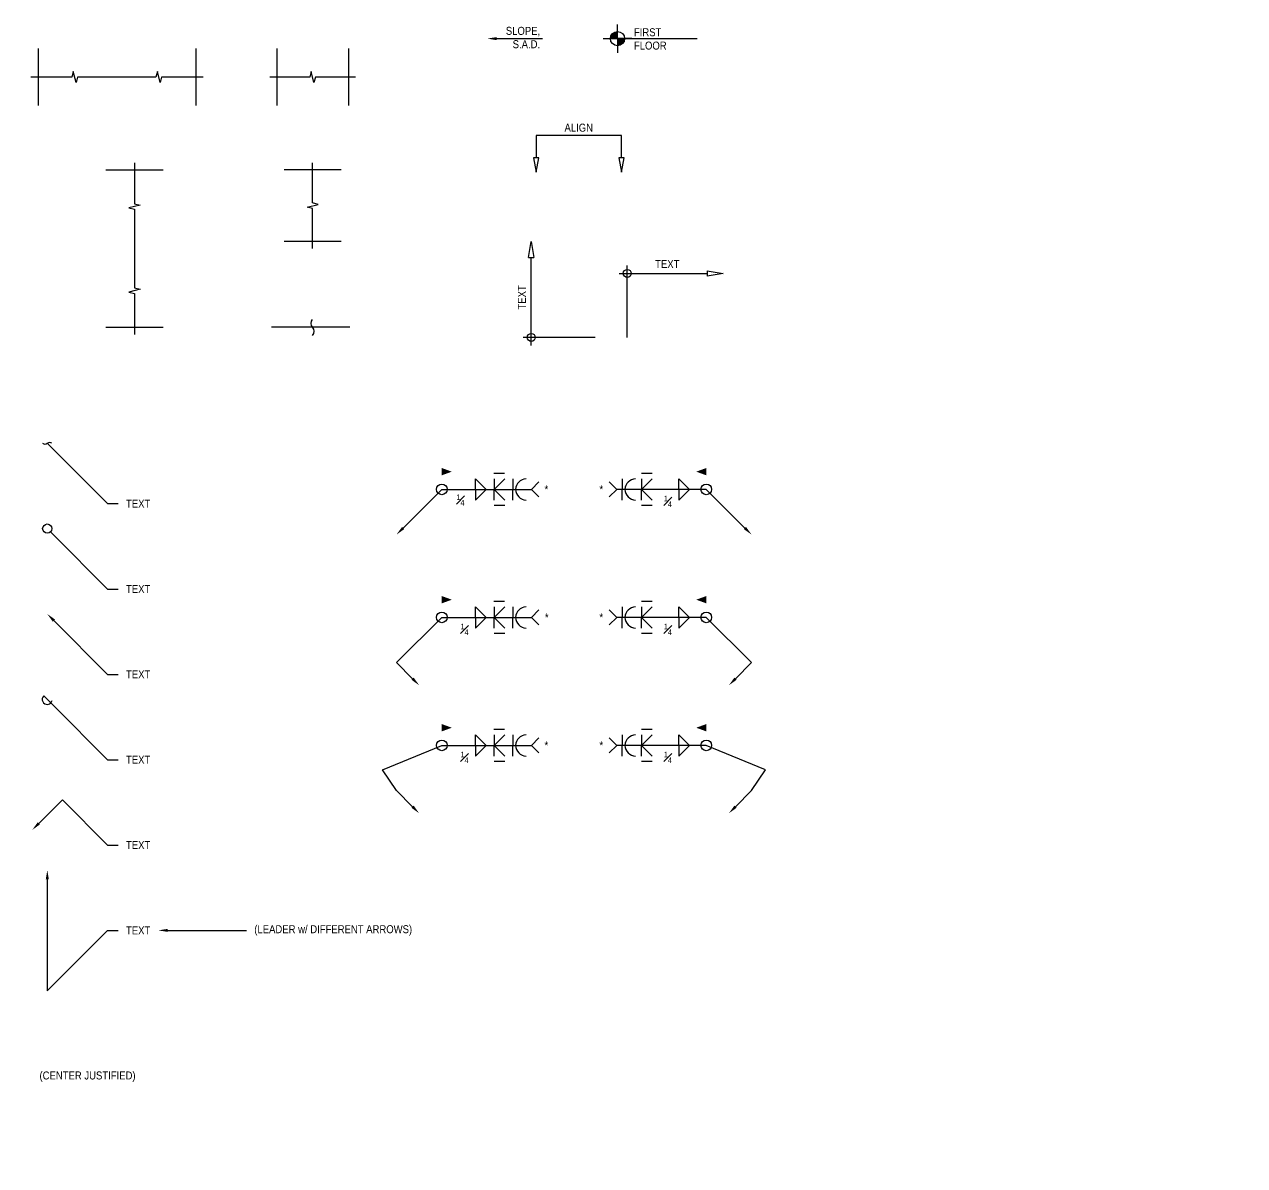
# Model space of a CAD drawing. Header units: inches. Extents: x -16404 to 14624, y -1591 to 16152.
# Drawn here: x 8996.6 to 9225.3, y -314.5 to -100.6 of the extents above; entities that cross this region are included whole.
import ezdxf
from ezdxf import colors
from ezdxf.entities.mleader import LeaderData, LeaderLine
from ezdxf.math import Vec2, Vec3

# ---------------------------------------------------------------- set-up
doc = ezdxf.new("R2010")
doc.units = ezdxf.units.IN
doc.header["$LTSCALE"] = 24
doc.header["$MEASUREMENT"] = 0
doc.layers.get('0').update_dxf_attribs({"linetype": 'CONTINUOUS'})
doc.layers.get('DefPoints').update_dxf_attribs({"color": 251, "linetype": 'CONTINUOUS'})
doc.layers.add('DESIGNER COMMENTS', color=221, linetype='CONTINUOUS', plot=False)
doc.layers.add('S-ANNO-NONPLOT', color=253, linetype='CONTINUOUS', plot=False)
for name, color, linetype in [('S-ANNO-DIMS', 2, 'CONTINUOUS'), ('S-ANNO-NOTE', 4, 'CONTINUOUS'), ('S-ANNO-NOTE-EXIST', 251, 'CONTINUOUS'), ('S-BREAK', 2, 'CONTINUOUS')]:
    doc.layers.add(name, color=color, linetype=linetype)
doc.styles.add('Arial', font='arial.ttf', dxfattribs={"width": 0.85})
doc.dimstyles.new('DIM-16_Se', dxfattribs={"dimscale": 16, "dimtxt": 0.09375, "dimasz": 0.109375, "dimexe": 0.0625, "dimexo": 0.0625, "dimgap": 0.0625, "dimtad": 1, "dimdec": 4, "dimzin": 11, "dimdsep": 46, "dimlunit": 4, "dimtxsty": 'Arial', "dimblk": 'ARCHTICK', "dimcen": 0.125, "dimdle": 0.0625, "dimclrd": 256, "dimclre": 256, "dimclrt": 4, "dimadec": 0, "dimazin": 0, "dimtfac": 0.75, "dimtdec": 4, "dimtmove": 0, "dimatfit": 3, "dimfxl": 1, "dimfrac": 1, "dimtolj": 1, "dimtzin": 0, "dimarcsym": 0})

# ---------------------------------------------------------------- blocks, each defined once
blk = doc.blocks.new('_Integral')
at = {"color": 0, "linetype": 'ByBlock', "lineweight": -2}
for centre, start, end in [((0.445, -0.091), 102, 168), ((-0.445, 0.091), 282, 348)]:
    blk.add_arc(centre, 0.454, start, end, dxfattribs=at)
blk = doc.blocks.new('_DotBlank')
at = {"color": 0, "lineweight": -2}
blk.add_line((-0.5, 0), (-1, 0), dxfattribs=at)
blk.add_circle((0, 0), 0.5, dxfattribs=at)
blk = doc.blocks.new('ARROW-LOOP')
at = {"color": 0}
blk.add_lwpolyline([(-1.806, 0), (0.542, 0, 1.317177), (-0.464, -0.281)], format="xyb", dxfattribs=at)
blk = doc.blocks.new('_ClosedBlank')
at = {"color": 0, "linetype": 'ByBlock', "lineweight": -2}
for p, q in [((-1, 0.167), (0, 0)), ((-1, 0.167), (-1, -0.167)), ((0, 0), (-1, -0.167))]:
    blk.add_line(p, q, dxfattribs=at)
blk = doc.blocks.new('ELEV-SYMB')
at = {"color": 2}
for points in [[(-2, 0), (0, 0), (0, 2)], [(2, 0), (0, 0), (0, -2)]]:
    blk.add_lwpolyline(points, dxfattribs=at)
at = {"color": 2, "const_width": 1}
for points in [[(0, 0.5, 0.414214), (-0.5, 0, 0.414214)], [(0, -0.5, 0.414214), (0.5, 0, 0.414214)]]:
    blk.add_lwpolyline(points, format="xyb", dxfattribs=at)
at = {"color": 2}
blk.add_circle((0, 0), 1, dxfattribs=at)
blk = doc.blocks.new('_Small')
at = {"color": 0, "linetype": 'ByBlock', "lineweight": -2}
blk.add_circle((0, 0), 0.25, dxfattribs=at)
blk = doc.blocks.new('*D1117')
at = {"layer": 'DefPoints', "color": 0, "transparency": 16777216}
for p in [(9091.61, -141.27), (9091.61, -141.27), (9103.61, -159.27)]:
    blk.add_point(p, dxfattribs=at)
at = {"layer": 'S-ANNO-DIMS', "lineweight": -2, "transparency": 16777216}
for p, q in [((9091.61, -160.77), (9091.61, -144.27)), ((9103.61, -159.27), (9090.11, -159.27))]:
    blk.add_line(p, q, dxfattribs=at)
at = {"layer": 'S-ANNO-DIMS', "lineweight": -2, "transparency": 16777216, "xscale": 3, "yscale": 3, "zscale": 3}
for name, p, rotation in [('_ClosedBlank', (9091.61, -141.27), 90), ('_Small', (9091.61, -159.27), 270)]:
    blk.add_blockref(name, p, dxfattribs=dict(at, rotation=rotation))
at = {"layer": 'S-ANNO-DIMS', "color": 4, "transparency": 16777216, "insert": (9089.86, -151.77), "char_height": 1.5, "attachment_point": 5, "rotation": 90, "style": 'Arial'}
blk.add_mtext('\\A1;TEXT ', dxfattribs=at)
blk = doc.blocks.new('SE_BREAK_3IN')
at = {"layer": 'S-BREAK'}
blk.add_lwpolyline([(0, -0.375, 0.408465), (0, 0, -0.407415), (0, 0.369, -2.166217)], format="xyb", dxfattribs=at)
blk = doc.blocks.new('Se_BREAK SYMBOL')
at = {"color": 0, "linetype": 'ByBlock'}
blk.add_lwpolyline([(6, 0), (0.38, 0), (0.19, -0.78), (-0.19, 0.78), (-0.38, 0), (-6, 0)], dxfattribs=at)
blk = doc.blocks.new('*D1122')
at = {"layer": 'DefPoints', "color": 0, "transparency": 16777216}
for p in [(9127.61, -147.27), (9127.61, -147.27), (9109.61, -159.27)]:
    blk.add_point(p, dxfattribs=at)
at = {"layer": 'S-ANNO-DIMS', "lineweight": -2, "transparency": 16777216}
for p, q in [((9109.61, -159.27), (9109.61, -145.77)), ((9108.11, -147.27), (9124.61, -147.27))]:
    blk.add_line(p, q, dxfattribs=at)
at = {"layer": 'S-ANNO-DIMS', "lineweight": -2, "transparency": 16777216, "xscale": 3, "yscale": 3, "zscale": 3, "rotation": 180}
blk.add_blockref('_Small', (9109.61, -147.27), dxfattribs=at)
at = {"layer": 'S-ANNO-DIMS', "lineweight": -2, "transparency": 16777216, "xscale": 3, "yscale": 3, "zscale": 3}
blk.add_blockref('_ClosedBlank', (9127.61, -147.27), dxfattribs=at)
at = {"layer": 'S-ANNO-DIMS', "color": 4, "transparency": 16777216, "insert": (9117.11, -145.52), "char_height": 1.5, "attachment_point": 5, "style": 'Arial'}
blk.add_mtext('\\A1;TEXT ', dxfattribs=at)

msp = doc.modelspace()

# ---------------------------------------------------------------- linework, layer by layer
at = {"layer": 'S-ANNO-DIMS'}
msp.add_lwpolyline([(9109.01398, -125.63669), (9108.01398, -125.63669), (9108.51398, -128.30336), (9109.01398, -125.63669), (9108.51398, -125.63669), (9108.51398, -121.39402), (9092.51398, -121.39402), (9092.51398, -125.63669), (9092.01398, -125.63669), (9092.51398, -128.30336), (9093.01398, -125.63669), (9092.01398, -125.63669)], dxfattribs=at)
at = {"layer": 'S-ANNO-NONPLOT'}
for p, q in [((8999.14699, -105.10488), (8999.14699, -115.82488)), ((9028.7545, -105.10488), (9028.7545, -115.82488)), ((9043.92665, -105.10488), (9043.92665, -115.82488)), ((9057.32665, -105.10488), (9057.32665, -115.82488)), ((9011.87971, -127.88488), (9022.59971, -127.88488)), ((9055.98665, -127.88488), (9045.26665, -127.88488)), ((9055.98665, -141.28488), (9045.26665, -141.28488)), ((9011.87971, -157.38051), (9022.59971, -157.38051))]:
    msp.add_line(p, q, dxfattribs=at)
msp.add_lwpolyline([(9057.59957, -157.38051), (9042.89254, -157.38051)], dxfattribs=at)
at = {"layer": 'S-ANNO-NOTE', "color": 2}
msp.add_line((9105.11246, -103.26047), (9122.71886, -103.26047), dxfattribs=at)
at = {"layer": 'S-ANNO-NOTE'}
for p, q in [((9086.58213, -184.76244), (9084.58213, -184.76244)), ((9114.24469, -184.76244), (9112.24469, -184.76244)), ((9088.13481, -185.76244), (9088.13481, -187.76244)), ((9108.67504, -185.76244), (9108.67504, -187.76244)), ((9088.13481, -189.76244), (9088.13481, -187.76244)), ((9108.67504, -189.76244), (9108.67504, -187.76244)), ((9086.63688, -190.76244), (9084.63688, -190.76244)), ((9114.24469, -190.76244), (9112.24469, -190.76244)), ((9086.58213, -208.76244), (9084.58213, -208.76244)), ((9088.13481, -209.76244), (9088.13481, -211.76244)), ((9108.67504, -209.76244), (9108.67504, -211.76244)), ((9114.24469, -208.76244), (9112.24469, -208.76244)), ((9088.13481, -213.76244), (9088.13481, -211.76244)), ((9108.67504, -213.76244), (9108.67504, -211.76244)), ((9086.63688, -214.76244), (9084.63688, -214.76244)), ((9114.24469, -214.76244), (9112.24469, -214.76244)), ((9086.58213, -232.76244), (9084.58213, -232.76244)), ((9114.24469, -232.76244), (9112.24469, -232.76244)), ((9088.13481, -233.76244), (9088.13481, -235.76244)), ((9108.67504, -233.76244), (9108.67504, -235.76244)), ((9088.13481, -237.76244), (9088.13481, -235.76244)), ((9108.67504, -237.76244), (9108.67504, -235.76244)), ((9086.63688, -238.76244), (9084.63688, -238.76244)), ((9114.24469, -238.76244), (9112.24469, -238.76244))]:
    msp.add_line(p, q, dxfattribs=at)
for points in [[(9074.8388, -187.76244, 0, 0, 0), (9074.8388, -184.44648, 1.36808, 0, 0), (9076.71818, -184.44648, 0, 0, 0)], [(9124.41888, -187.76244, 0, 0, 0), (9124.41888, -184.44648, 1.36808, 0, 0), (9122.53949, -184.44648, 0, 0, 0)], [(9074.8388, -211.76244, 0, 0, 0), (9074.8388, -208.44648, 1.36808, 0, 0), (9076.71818, -208.44648, 0, 0, 0)], [(9124.41888, -211.76244, 0, 0, 0), (9124.41888, -208.44648, 1.36808, 0, 0), (9122.53949, -208.44648, 0, 0, 0)], [(9074.8388, -235.76244, 0, 0, 0), (9074.8388, -232.44648, 1.36808, 0, 0), (9076.71818, -232.44648, 0, 0, 0)], [(9124.41888, -235.76244, 0, 0, 0), (9124.41888, -232.44648, 1.36808, 0, 0), (9122.53949, -232.44648, 0, 0, 0)]]:
    msp.add_lwpolyline(points, format="xyseb", dxfattribs=at)
for points in [[(9081.13896, -187.76244), (9081.13896, -185.76244), (9083.13896, -187.76244)], [(9084.63688, -185.76244), (9084.63688, -187.76244), (9086.63688, -185.76244)], [(9093.04305, -189.17665), (9091.62884, -187.76244), (9093.04305, -186.34823)], [(9106.21462, -189.17665), (9107.62884, -187.76244), (9106.21462, -186.34823)], [(9112.29944, -185.76244), (9112.29944, -187.76244), (9114.29944, -185.76244)], [(9119.25922, -187.76244), (9119.25922, -185.76244), (9121.25922, -187.76244)], [(9081.13896, -187.76244), (9081.13896, -189.76244), (9083.13896, -187.76244)], [(9084.63688, -189.76244), (9084.63688, -187.76244), (9086.63688, -189.76244)], [(9112.29944, -189.76244), (9112.29944, -187.76244), (9114.29944, -189.76244)], [(9119.25922, -187.76244), (9119.25922, -189.76244), (9121.25922, -187.76244)], [(9081.13896, -211.76244), (9081.13896, -209.76244), (9083.13896, -211.76244)], [(9084.63688, -209.76244), (9084.63688, -211.76244), (9086.63688, -209.76244)], [(9093.04305, -213.17665), (9091.62884, -211.76244), (9093.04305, -210.34823)], [(9106.21462, -213.17665), (9107.62884, -211.76244), (9106.21462, -210.34823)], [(9112.29944, -209.76244), (9112.29944, -211.76244), (9114.29944, -209.76244)], [(9119.25922, -211.76244), (9119.25922, -209.76244), (9121.25922, -211.76244)], [(9081.13896, -211.76244), (9081.13896, -213.76244), (9083.13896, -211.76244)], [(9084.63688, -213.76244), (9084.63688, -211.76244), (9086.63688, -213.76244)], [(9112.29944, -213.76244), (9112.29944, -211.76244), (9114.29944, -213.76244)], [(9119.25922, -211.76244), (9119.25922, -213.76244), (9121.25922, -211.76244)], [(9081.13896, -235.76244), (9081.13896, -233.76244), (9083.13896, -235.76244)], [(9084.63688, -233.76244), (9084.63688, -235.76244), (9086.63688, -233.76244)], [(9093.04305, -237.17665), (9091.62884, -235.76244), (9093.04305, -234.34823)], [(9106.21462, -237.17665), (9107.62884, -235.76244), (9106.21462, -234.34823)], [(9112.29944, -233.76244), (9112.29944, -235.76244), (9114.29944, -233.76244)], [(9119.25922, -235.76244), (9119.25922, -233.76244), (9121.25922, -235.76244)], [(9081.13896, -235.76244), (9081.13896, -237.76244), (9083.13896, -235.76244)], [(9084.63688, -237.76244), (9084.63688, -235.76244), (9086.63688, -237.76244)], [(9112.29944, -237.76244), (9112.29944, -235.76244), (9114.29944, -237.76244)], [(9119.25922, -235.76244), (9119.25922, -237.76244), (9121.25922, -235.76244)]]:
    msp.add_lwpolyline(points, dxfattribs=at)
for centre in [(9074.8388, -187.76244), (9124.41888, -187.76244), (9074.8388, -211.76244), (9124.41888, -211.76244), (9074.8388, -235.76244), (9124.41888, -235.76244)]:
    msp.add_circle(centre, 1, dxfattribs=at)
for centre, start, end in [((9090.77598, -187.90362), 93.7722975, 176.2277025), ((9111.31622, -187.90362), 93.7722975, 176.2277025), ((9090.77598, -187.62126), 183.7722975, 266.2277025), ((9111.31622, -187.62126), 183.7722975, 266.2277025), ((9090.77598, -211.90362), 93.7722975, 176.2277025), ((9111.31622, -211.90362), 93.7722975, 176.2277025), ((9090.77598, -211.62126), 183.7722975, 266.2277025), ((9111.31622, -211.62126), 183.7722975, 266.2277025), ((9090.77598, -235.90362), 93.7722975, 176.2277025), ((9111.31622, -235.90362), 93.7722975, 176.2277025), ((9090.77598, -235.62126), 183.7722975, 266.2277025), ((9111.31622, -235.62126), 183.7722975, 266.2277025)]:
    msp.add_arc(centre, 2.14583, start, end, dxfattribs=at)
at = {"layer": 'S-BREAK'}
for points in [[(9030.0945, -110.46488), (9022.27849, -110.46488), (9022.02485, -111.50787), (9021.51756, -109.42189), (9021.26392, -110.46488), (9006.52568, -110.46488), (9006.27204, -111.50787), (9005.76475, -109.42189), (9005.5111, -110.46488), (8997.80699, -110.46488)], [(9017.23971, -126.54488), (9017.23971, -134.249), (9018.2827, -134.50264), (9016.19672, -135.00993), (9017.23971, -135.26358), (9017.23971, -150.00181), (9018.2827, -150.25546), (9016.19672, -150.76274), (9017.23971, -151.01639), (9017.23971, -158.72051)]]:
    msp.add_lwpolyline(points, dxfattribs=at)

# ---------------------------------------------------------------- block references
at = {"layer": 'S-ANNO-NOTE', "xscale": 1.333333333333333, "yscale": 1.333333333333333, "zscale": 1.333333333333333}
msp.add_blockref('ELEV-SYMB', (9107.77913, -103.26047), dxfattribs=at)
at = {"layer": 'S-BREAK'}
for name, p, xscale, yscale, zscale in [('Se_BREAK SYMBOL', (9050.62665, -110.46488), 1.34, 1.34, 1.34), ('SE_BREAK_3IN', (9050.62665, -157.38051), 4.02, 4.02, 4.02)]:
    msp.add_blockref(name, p, dxfattribs=dict(at, xscale=xscale, yscale=yscale, zscale=zscale))
at = {"layer": 'S-BREAK', "xscale": 1.34, "yscale": 1.34, "zscale": 1.34, "rotation": 270}
msp.add_blockref('Se_BREAK SYMBOL', (9050.62665, -134.58488), dxfattribs=at)

# ---------------------------------------------------------------- texts
at = {"layer": 'S-ANNO-NOTE', "insert": (9093.28183, -101.06741), "char_height": 1.5, "width": 7.7356546, "attachment_point": 3, "rotation": 359.8065106, "style": 'Arial'}
msp.add_mtext('SLOPE, S.A.D.', dxfattribs=at)
at = {"layer": 'S-ANNO-NOTE', "char_height": 1.5, "style": 'Arial'}
for s, insert, width, attachment_point in [('FIRST\\PFLOOR', (9110.85478, -101.31475), 24.0155425, 1), ('ALIGN', (9100.51398, -120.72735), 6.4612172, 8), ('*', (9094.09873, -187.76244), 16.8851611, 4), ('*', (9105.0898, -187.76244), 19.4021549, 6), ('\\A1;{\\H0.7x;\\S1#4;}', (9077.56462, -188.70844), 2.7871049, 1), ('\\A1;{\\H0.7x;\\S1#4;}', (9117.97871, -188.96196), 4.8760944, 3), ('*', (9094.16788, -211.76244), 19.4021549, 4), ('*', (9105.0898, -211.76244), 19.4021549, 6), ('\\A1;{\\H0.7x;\\S1#4;}', (9079.85844, -212.96196), 4.8760944, 3), ('\\A1;{\\H0.7x;\\S1#4;}', (9117.97871, -212.96196), 4.8760944, 3), ('*', (9094.09873, -235.76244), 16.8851611, 4), ('*', (9105.0898, -235.76244), 19.4021549, 6), ('\\A1;{\\H0.7x;\\S1#4;}', (9079.85844, -236.96196), 4.8760944, 3), ('\\A1;{\\H0.7x;\\S1#4;}', (9117.97871, -236.96196), 4.8760944, 3)]:
    msp.add_mtext(s, dxfattribs=dict(at, insert=insert, width=width, attachment_point=attachment_point))
at = {"layer": 'S-ANNO-NOTE', "color": 191, "insert": (8999.42655, -297.86479), "char_height": 1.5, "width": 20.9615275, "attachment_point": 4, "style": 'Arial'}
msp.add_mtext('(CENTER JUSTIFIED)', dxfattribs=at)

# ---------------------------------------------------------------- dimensions: what is measured, and where the dimension line sits
at = {"layer": 'S-ANNO-DIMS'}
for base, p1, p2, angle, picture, middle in [((9091.60828, -141.26992), (9103.60828, -159.26992), (9091.60828, -141.26992), 270, '*D1117', (9089.85828, -151.76992)), ((9127.60828, -147.26992), (9109.60828, -159.26992), (9127.60828, -147.26992), 180, '*D1122', (9117.10828, -145.51992))]:
    dim = msp.add_linear_dim(base=base, p1=p1, p2=p2, angle=angle, text='TEXT ', dimstyle='DIM-16_Se', override={"dimasz": 0.1875, "dimexe": 0.09375, "dimexo": 0, "dimblk1": 'Small', "dimblk2": 'ClosedBlank', "dimsah": 1, "dimdle": 0.09375, "dimse2": 1}, dxfattribs=at)
    dim.commit()
    dim.dimension.update_dxf_attribs({"geometry": picture, "text_midpoint": middle})

# ---------------------------------------------------------------- leaders
at = {"layer": 'DESIGNER COMMENTS'}
ml = msp.add_multileader_mtext('Standard', dxfattribs=at)
ml.set_content('\\A1;{\\C256;TEXT IS BOTTOM LEFT JUSTIFIED TO KEEP CONSISTENT GAP BETWEEN DETAIL TITLE & NOTES}', color=4, style='Arial')
ml.set_leader_properties(color=256)
ml.build(insert=Vec2(0, 0))
ml.multileader.update_dxf_attribs({"dogleg_length": 0.36, "arrow_head_size": 1.3125, "scale": 12})
ctx = ml.context
ctx.base_point, ctx.scale, ctx.char_height, ctx.arrow_head_size, ctx.landing_gap_size, ctx.plane_origin = Vec3(9645.86691, -290.52056), 12, 1.125, 1.3125, 1.08, Vec3(9771.72831, 257.24778)
ctx.text_align_type = 2
notes = []
notes.append((ctx, [(0, (1, 1, 0), (9698.09189, -290.52056), (-1, 0), 3, [(0, [(9709.41768, -299.94113)], 0, [])])]))
ctx.mtext.insert, ctx.mtext.width, ctx.mtext.defined_height, ctx.mtext.alignment, ctx.mtext.flow_direction = Vec3(9697.08937, -289.94501), 47.6925722, 12.6708, 3, 5
at = {"layer": 'S-ANNO-NOTE'}
ml = msp.add_multileader_mtext('Standard', dxfattribs=at)
ml.set_content('', color=4, style='Arial')
ml.set_leader_properties(color=2)
ml.build(insert=Vec2(0, 0))
ml.multileader.update_dxf_attribs({"has_dogleg": 0, "dogleg_length": 1.21451, "arrow_head_size": 1.75, "scale": 16})
ctx = ml.context
ctx.base_point, ctx.scale, ctx.char_height, ctx.arrow_head_size, ctx.landing_gap_size, ctx.plane_origin, ctx.plane_x_axis, ctx.plane_y_axis = Vec3(9096.62642, -103.26047), 16, 1.5, 1.75, 1.44, Vec3(9084.41902, -96.22987), Vec3(-1, 0), Vec3(0, -1)
ctx.text_align_type = 2
notes.append((ctx, [(0, (1, 1, 0), (9091.21059, -103.26047), (1, 0), 2.53583, [(0, [(9083.37248, -103.26047)], 0, [])])]))
ctx.mtext.insert, ctx.mtext.text_direction, ctx.mtext.rotation, ctx.mtext.alignment, ctx.mtext.flow_direction = Vec3(9095.18642, -104.01047), Vec3(-1, 0), 3.141592654, 3, 5
ml = msp.add_multileader_mtext('Standard', dxfattribs=at)
ml.set_content('TEXT', color=4, style='Arial')
ml.set_leader_properties(color=2)
ml.set_arrow_properties(name='INTEGRAL')
ml.build(insert=Vec2(0, 0))
ml.multileader.update_dxf_attribs({"dogleg_length": 0.36, "arrow_head_size": 1.75, "scale": 16})
ctx = ml.context
ctx.base_point, ctx.scale, ctx.char_height, ctx.arrow_head_size, ctx.landing_gap_size, ctx.plane_origin = Vec3(9014.20288, -190.44177), 16, 1.5, 1.75, 1.44, Vec3(8960.01081, 116.37833)
notes.append((ctx, [(0, (1, 1, 0), (9012.20288, -190.44177), (1, 0), 2, [(0, [(9000.88917, -179.12806)], 0, [])])]))
ctx.mtext.insert, ctx.mtext.width, ctx.mtext.flow_direction = Vec3(9015.64288, -189.69177), 32, 5
ml = msp.add_multileader_mtext('Standard', dxfattribs=at)
ml.set_content('', color=4, style='Arial')
ml.set_leader_properties(color=2)
ml.build(insert=Vec2(0, 0))
ml.multileader.update_dxf_attribs({"dogleg_length": 1.21451, "arrow_head_size": 1.75, "scale": 16})
ctx = ml.context
ctx.base_point, ctx.scale, ctx.char_height, ctx.arrow_head_size, ctx.landing_gap_size, ctx.plane_origin = Vec3(9091.62884, -187.76244), 16, 1.5, 1.75, 1.44, Vec3(9068.4682, -194.79304)
notes.append((ctx, [(0, (1, 1, 0), (9074.8388, -187.76244), (1, 0), 16.79004, [(0, [(9066.35351, -196.24772)], 0, [])])]))
ctx.mtext.insert, ctx.mtext.flow_direction = Vec3(9093.06884, -187.01244), 5
ml = msp.add_multileader_mtext('Standard', dxfattribs=at)
ml.set_content('', color=4, style='Arial')
ml.set_leader_properties(color=2)
ml.build(insert=Vec2(0, 0))
ml.multileader.update_dxf_attribs({"dogleg_length": 1.21451, "arrow_head_size": 1.75, "scale": 16})
ctx = ml.context
ctx.base_point, ctx.scale, ctx.char_height, ctx.arrow_head_size, ctx.landing_gap_size, ctx.plane_origin = Vec3(9104.74884, -187.76244), 16, 1.5, 1.75, 1.44, Vec3(9130.78948, -194.79304)
ctx.text_align_type = 2
notes.append((ctx, [(0, (1, 1, 0), (9124.41888, -187.76244), (-1, 0), 16.79004, [(0, [(9132.90416, -196.24772)], 0, [])])]))
ctx.mtext.insert, ctx.mtext.alignment, ctx.mtext.flow_direction = Vec3(9106.18884, -187.01244), 3, 5
ml = msp.add_multileader_mtext('Standard', dxfattribs=at)
ml.set_content('\\A1;TEXT', color=4, style='Arial')
ml.set_leader_properties(color=2)
ml.set_arrow_properties(name='DOTBLANK')
ml.build(insert=Vec2(0, 0))
ml.multileader.update_dxf_attribs({"dogleg_length": 0.36, "arrow_head_size": 1.75, "scale": 16})
ctx = ml.context
ctx.base_point, ctx.scale, ctx.char_height, ctx.arrow_head_size, ctx.landing_gap_size, ctx.plane_origin = Vec3(9014.20288, -206.44177), 16, 1.5, 1.75, 1.44, Vec3(8968.49609, 91.89305)
notes.append((ctx, [(0, (1, 1, 0), (9012.20288, -206.44177), (1, 0), 2, [(0, [(9000.88917, -195.12806)], 0, [])])]))
ctx.mtext.insert, ctx.mtext.width, ctx.mtext.defined_height, ctx.mtext.flow_direction = Vec3(9015.64288, -205.69177), 32, 5.03236, 5
ml = msp.add_multileader_mtext('Standard', dxfattribs=at)
ml.set_content('\\A1;TEXT', color=4, style='Arial')
ml.set_leader_properties(color=2)
ml.build(insert=Vec2(0, 0))
ml.multileader.update_dxf_attribs({"dogleg_length": 0.36, "arrow_head_size": 1.75, "scale": 16})
ctx = ml.context
ctx.base_point, ctx.scale, ctx.char_height, ctx.arrow_head_size, ctx.landing_gap_size, ctx.plane_origin = Vec3(9014.20288, -222.44177), 16, 1.5, 1.75, 1.44, Vec3(8968.49609, 75.89305)
notes.append((ctx, [(0, (1, 1, 0), (9012.20288, -222.44177), (1, 0), 2, [(0, [(9000.88917, -211.12806)], 0, [])])]))
ctx.mtext.insert, ctx.mtext.width, ctx.mtext.flow_direction = Vec3(9015.64288, -221.69177), 32, 5
ml = msp.add_multileader_mtext('Standard', dxfattribs=at)
ml.set_content('', color=4, style='Arial')
ml.set_leader_properties(color=2)
ml.build(insert=Vec2(0, 0))
ml.multileader.update_dxf_attribs({"dogleg_length": 1.21451, "arrow_head_size": 1.75, "scale": 16})
ctx = ml.context
ctx.base_point, ctx.scale, ctx.char_height, ctx.arrow_head_size, ctx.landing_gap_size, ctx.plane_origin = Vec3(9091.62884, -211.76244), 16, 1.5, 1.75, 1.44, Vec3(9068.4682, -218.79304)
notes.append((ctx, [(0, (1, 1, 0), (9074.8388, -211.76244), (1, 0), 16.79004, [(0, [(9070.59616, -224.49036), (9066.35351, -220.24772)], 0, [])])]))
ctx.mtext.insert, ctx.mtext.flow_direction = Vec3(9093.06884, -211.01244), 5
ml = msp.add_multileader_mtext('Standard', dxfattribs=at)
ml.set_content('', color=4, style='Arial')
ml.set_leader_properties(color=2)
ml.build(insert=Vec2(0, 0))
ml.multileader.update_dxf_attribs({"dogleg_length": 1.21451, "arrow_head_size": 1.75, "scale": 16})
ctx = ml.context
ctx.base_point, ctx.scale, ctx.char_height, ctx.arrow_head_size, ctx.landing_gap_size, ctx.plane_origin = Vec3(9104.74884, -211.76244), 16, 1.5, 1.75, 1.44, Vec3(9130.78948, -218.79304)
ctx.text_align_type = 2
notes.append((ctx, [(0, (1, 1, 0), (9124.41888, -211.76244), (-1, 0), 16.79004, [(0, [(9128.66152, -224.49036), (9132.90416, -220.24772)], 0, [])])]))
ctx.mtext.insert, ctx.mtext.alignment, ctx.mtext.flow_direction = Vec3(9106.18884, -211.01244), 3, 5
ml = msp.add_multileader_mtext('Standard', dxfattribs=at)
ml.set_content('TEXT', color=4, style='Arial')
ml.set_leader_properties(color=2)
ml.set_arrow_properties(name='INTEGRAL')
ml.build(insert=Vec2(0, 0))
ml.multileader.update_dxf_attribs({"dogleg_length": 0.36, "arrow_head_size": 2.625, "scale": 24})
ctx = ml.context
ctx.base_point, ctx.scale, ctx.char_height, ctx.arrow_head_size, ctx.landing_gap_size, ctx.plane_origin = Vec3(10051.36133, -240.70998), 24, 2.25, 2.625, 2.16, Vec3(10117.15733, 66.11012)
ctx.text_align_type = 2
notes.append((ctx, [(0, (1, 1, 0), (10065.39335, -240.70998), (-1, 0), 3, [(0, [(10081.93582, -223.73942)], 0, [])])]))
ctx.mtext.insert, ctx.mtext.width, ctx.mtext.alignment, ctx.mtext.flow_direction = Vec3(10060.23335, -239.58498), 48, 3, 5
ml = msp.add_multileader_mtext('Standard', dxfattribs=at)
ml.set_content('TEXT', color=4, style='Arial')
ml.set_leader_properties(color=2)
ml.set_arrow_properties(name='ARROW-LOOP')
ml.build(insert=Vec2(0, 0))
ml.multileader.update_dxf_attribs({"dogleg_length": 0.36, "arrow_head_size": 1.75, "scale": 16})
ctx = ml.context
ctx.base_point, ctx.scale, ctx.char_height, ctx.arrow_head_size, ctx.landing_gap_size, ctx.plane_origin = Vec3(9014.20288, -238.44177), 16, 1.5, 1.75, 1.44, Vec3(8968.49609, 59.89305)
notes.append((ctx, [(0, (1, 1, 0), (9012.20288, -238.44177), (1, 0), 2, [(0, [(9000.88917, -227.12806)], 0, [])])]))
ctx.mtext.insert, ctx.mtext.width, ctx.mtext.flow_direction = Vec3(9015.64288, -237.69177), 32, 5
ml = msp.add_multileader_mtext('Standard', dxfattribs=at)
ml.set_content('', color=4, style='Arial')
ml.set_leader_properties(color=2)
ml.build(insert=Vec2(0, 0))
ml.multileader.update_dxf_attribs({"dogleg_length": 1.21451, "arrow_head_size": 1.75, "scale": 16})
ctx = ml.context
ctx.base_point, ctx.scale, ctx.char_height, ctx.arrow_head_size, ctx.landing_gap_size, ctx.plane_origin = Vec3(9091.62884, -235.76244), 16, 1.5, 1.75, 1.44, Vec3(9068.4682, -242.79304)
notes.append((ctx, [(0, (1, 1, 0), (9074.8388, -235.76244), (1, 0), 16.79004, [(1, [(9070.59616, -248.49036), (9066.35351, -244.24772), (9063.75224, -240.35464)], 0, [])])]))
ctx.mtext.insert, ctx.mtext.flow_direction = Vec3(9093.06884, -235.01244), 5
ml = msp.add_multileader_mtext('Standard', dxfattribs=at)
ml.set_content('', color=4, style='Arial')
ml.set_leader_properties(color=2)
ml.build(insert=Vec2(0, 0))
ml.multileader.update_dxf_attribs({"dogleg_length": 1.21451, "arrow_head_size": 1.75, "scale": 16})
ctx = ml.context
ctx.base_point, ctx.scale, ctx.char_height, ctx.arrow_head_size, ctx.landing_gap_size, ctx.plane_origin = Vec3(9104.74884, -235.76244), 16, 1.5, 1.75, 1.44, Vec3(9130.78948, -242.79304)
ctx.text_align_type = 2
notes.append((ctx, [(0, (1, 1, 0), (9124.41888, -235.76244), (-1, 0), 16.79004, [(1, [(9128.66152, -248.49036), (9132.90416, -244.24772), (9135.50543, -240.35464)], 0, [])])]))
ctx.mtext.insert, ctx.mtext.alignment, ctx.mtext.flow_direction = Vec3(9106.18884, -235.01244), 3, 5
ml = msp.add_multileader_mtext('Standard', dxfattribs=at)
ml.set_content('\\A1;TEXT', color=4, style='Arial')
ml.set_leader_properties(color=2)
ml.set_arrow_properties(name='DOTBLANK')
ml.build(insert=Vec2(0, 0))
ml.multileader.update_dxf_attribs({"dogleg_length": 0.36, "arrow_head_size": 2.625, "scale": 24})
ctx = ml.context
ctx.base_point, ctx.scale, ctx.char_height, ctx.arrow_head_size, ctx.landing_gap_size, ctx.plane_origin = Vec3(10051.36133, -264.70998), 24, 2.25, 2.625, 2.16, Vec3(10108.67205, 33.62484)
ctx.text_align_type = 2
notes.append((ctx, [(0, (1, 1, 0), (10065.39335, -264.70998), (-1, 0), 3, [(0, [(10081.93582, -247.73942)], 0, [])])]))
ctx.mtext.insert, ctx.mtext.width, ctx.mtext.defined_height, ctx.mtext.alignment, ctx.mtext.flow_direction = Vec3(10060.23335, -263.58498), 48, 7.54853, 3, 5
ml = msp.add_multileader_mtext('Standard', dxfattribs=at)
ml.set_content('TEXT', color=4, style='Arial')
ml.set_leader_properties(color=2)
ml.build(insert=Vec2(0, 0))
ml.multileader.update_dxf_attribs({"dogleg_length": 21.88349, "arrow_head_size": 1.75, "scale": 16})
ctx = ml.context
ctx.base_point, ctx.scale, ctx.char_height, ctx.arrow_head_size, ctx.landing_gap_size, ctx.plane_origin = Vec3(9014.20288, -254.44177), 16, 1.5, 1.75, 1.44, Vec3(8957.68747, 185.61928)
notes.append((ctx, [(0, (1, 1, 0), (9012.20288, -254.44177), (1, 0), 2, [(0, [(8998.06055, -251.61353), (9003.71759, -245.95649)], 0, [])])]))
ctx.mtext.insert, ctx.mtext.width, ctx.mtext.flow_direction = Vec3(9015.64288, -253.69177), 32, 5
ml = msp.add_multileader_mtext('Standard', dxfattribs=at)
ml.set_content('TEXT', color=4, style='Arial')
ml.set_leader_properties(color=2)
ml.build(insert=Vec2(0, 0))
ml.multileader.update_dxf_attribs({"dogleg_length": 0.36, "arrow_head_size": 1.75, "scale": 16})
ctx = ml.context
ctx.base_point, ctx.scale, ctx.char_height, ctx.arrow_head_size, ctx.landing_gap_size, ctx.plane_origin = Vec3(9014.20288, -270.44177), 16, 1.5, 1.75, 1.44, Vec3(8968.49609, 27.89305)
notes.append((ctx, [(0, (1, 1, 0), (9012.20288, -270.44177), (1, 0), 2, [(1, [(9000.88917, -259.12806), (9000.88917, -281.75548)], 0, [])])]))
ctx.mtext.insert, ctx.mtext.width, ctx.mtext.flow_direction = Vec3(9015.64288, -269.69177), 32, 5
at = {"layer": 'S-ANNO-NOTE', "color": 191}
ml = msp.add_multileader_mtext('Standard', dxfattribs=at)
ml.set_content('(LEADER w/ DIFFERENT ARROWS)', color=191, style='Arial')
ml.set_leader_properties(color=191)
ml.build(insert=Vec2(0, 0))
ml.multileader.update_dxf_attribs({"text_right_attachment_type": 3, "dogleg_length": 0.36, "arrow_head_size": 1.75, "scale": 16})
ctx = ml.context
ctx.base_point, ctx.scale, ctx.char_height, ctx.arrow_head_size, ctx.landing_gap_size, ctx.plane_origin = Vec3(9038.25112, -270.44177), 16, 1.5, 1.75, 1.44, Vec3(8991.67927, 26.66645)
ctx.right_attachment = 3
notes.append((ctx, [(0, (1, 1, 0), (9036.25112, -270.44177), (1, 0), 2, [(0, [(9021.72034, -270.44177)], 0, [])])]))
ctx.mtext.insert, ctx.mtext.width, ctx.mtext.defined_height, ctx.mtext.flow_direction = Vec3(9039.69112, -269.47127), 39.9616719, 6.10855, 5
at = {"layer": 'S-ANNO-NOTE'}
ml = msp.add_multileader_mtext('Standard', dxfattribs=at)
ml.set_content('\\A1;TEXT', color=4, style='Arial')
ml.set_leader_properties(color=2)
ml.build(insert=Vec2(0, 0))
ml.multileader.update_dxf_attribs({"dogleg_length": 0.36, "arrow_head_size": 2.625, "scale": 24})
ctx = ml.context
ctx.base_point, ctx.scale, ctx.char_height, ctx.arrow_head_size, ctx.landing_gap_size, ctx.plane_origin = Vec3(10051.36133, -288.70998), 24, 2.25, 2.625, 2.16, Vec3(10108.67205, 9.62484)
ctx.text_align_type = 2
notes.append((ctx, [(0, (1, 1, 0), (10065.39335, -288.70998), (-1, 0), 3, [(0, [(10081.93582, -271.73942)], 0, [])])]))
ctx.mtext.insert, ctx.mtext.width, ctx.mtext.alignment, ctx.mtext.flow_direction = Vec3(10060.23335, -287.58498), 48, 3, 5
ml = msp.add_multileader_mtext('Standard', dxfattribs=at)
ml.set_content('TEXT', color=4, style='Arial')
ml.set_leader_properties(color=2)
ml.set_arrow_properties(name='ARROW-LOOP')
ml.build(insert=Vec2(0, 0))
ml.multileader.update_dxf_attribs({"dogleg_length": 0.36, "arrow_head_size": 2.625, "scale": 24})
ctx = ml.context
ctx.base_point, ctx.scale, ctx.char_height, ctx.arrow_head_size, ctx.landing_gap_size, ctx.plane_origin = Vec3(10051.36133, -312.70998), 24, 2.25, 2.625, 2.16, Vec3(10108.67205, -14.37516)
ctx.text_align_type = 2
notes.append((ctx, [(0, (1, 1, 0), (10065.39335, -312.70998), (-1, 0), 3, [(0, [(10081.93582, -295.73942)], 0, [])])]))
ctx.mtext.insert, ctx.mtext.width, ctx.mtext.alignment, ctx.mtext.flow_direction = Vec3(10060.23335, -311.58498), 48, 3, 5
at = {"layer": 'S-ANNO-NOTE-EXIST'}
ml = msp.add_multileader_mtext('Standard', dxfattribs=at)
ml.set_content('{\\C256;TEXT}', color=4, style='Arial')
ml.set_leader_properties(color=256)
ml.set_arrow_properties(name='INTEGRAL')
ml.build(insert=Vec2(0, 0))
ml.multileader.update_dxf_attribs({"dogleg_length": 0.36, "arrow_head_size": 1.75, "scale": 16})
ctx = ml.context
ctx.base_point, ctx.scale, ctx.char_height, ctx.arrow_head_size, ctx.landing_gap_size, ctx.plane_origin = Vec3(8928.803, -196.79158), 16, 1.5, 1.75, 1.44, Vec3(8881.72062, 101.54324)
notes.append((ctx, [(0, (1, 1, 0), (8926.803, -196.79158), (1, 0), 2, [(0, [(8915.48929, -185.47787)], 0, [])])]))
ctx.mtext.insert, ctx.mtext.width, ctx.mtext.flow_direction = Vec3(8930.243, -196.04158), 32, 5
ml = msp.add_multileader_mtext('Standard', dxfattribs=at)
ml.set_content('{\\C256;TEXT}', color=4, style='Arial')
ml.set_leader_properties(color=256)
ml.set_arrow_properties(name='DOTBLANK')
ml.build(insert=Vec2(0, 0))
ml.multileader.update_dxf_attribs({"dogleg_length": 0.36, "arrow_head_size": 1.75, "scale": 16})
ctx = ml.context
ctx.base_point, ctx.scale, ctx.char_height, ctx.arrow_head_size, ctx.landing_gap_size, ctx.plane_origin = Vec3(8928.803, -212.79158), 16, 1.5, 1.75, 1.44, Vec3(8881.72062, 85.54324)
notes.append((ctx, [(0, (1, 1, 0), (8926.803, -212.79158), (1, 0), 2, [(0, [(8915.48929, -201.47787)], 0, [])])]))
ctx.mtext.insert, ctx.mtext.width, ctx.mtext.flow_direction = Vec3(8930.243, -212.04158), 32, 5
ml = msp.add_multileader_mtext('Standard', dxfattribs=at)
ml.set_content('{\\C256;TEXT}', color=4, style='Arial')
ml.set_leader_properties(color=256)
ml.set_arrow_properties(name='CLOSEDBLANK')
ml.build(insert=Vec2(0, 0))
ml.multileader.update_dxf_attribs({"dogleg_length": 0.36, "arrow_head_size": 1.75, "scale": 16})
ctx = ml.context
ctx.base_point, ctx.scale, ctx.char_height, ctx.arrow_head_size, ctx.landing_gap_size, ctx.plane_origin = Vec3(8928.803, -228.79158), 16, 1.5, 1.75, 1.44, Vec3(8881.72062, 69.54324)
notes.append((ctx, [(0, (1, 1, 0), (8926.803, -228.79158), (1, 0), 2, [(0, [(8915.48929, -217.47787)], 0, [])])]))
ctx.mtext.insert, ctx.mtext.width, ctx.mtext.flow_direction = Vec3(8930.243, -228.04158), 32, 5
ml = msp.add_multileader_mtext('Standard', dxfattribs=at)
ml.set_content('{\\C256;TEXT}', color=4, style='Arial')
ml.set_leader_properties(color=256)
ml.set_arrow_properties(name='INTEGRAL')
ml.build(insert=Vec2(0, 0))
ml.multileader.update_dxf_attribs({"dogleg_length": 0.36, "arrow_head_size": 2.625, "scale": 24})
ctx = ml.context
ctx.base_point, ctx.scale, ctx.char_height, ctx.arrow_head_size, ctx.landing_gap_size, ctx.plane_origin = Vec3(9897.42021, -240.70998), 24, 2.25, 2.625, 2.16, Vec3(9956.10651, 57.62484)
ctx.text_align_type = 2
notes.append((ctx, [(0, (1, 1, 0), (9911.45222, -240.70998), (-1, 0), 3, [(0, [(9927.9947, -223.73942)], 0, [])])]))
ctx.mtext.insert, ctx.mtext.width, ctx.mtext.alignment, ctx.mtext.flow_direction = Vec3(9906.29222, -239.58498), 48, 3, 5
ml = msp.add_multileader_mtext('Standard', dxfattribs=at)
ml.set_content('{\\C256;TEXT}', color=4, style='Arial')
ml.set_leader_properties(color=256)
ml.set_arrow_properties(name='ARROW-LOOP')
ml.build(insert=Vec2(0, 0))
ml.multileader.update_dxf_attribs({"dogleg_length": 0.36, "arrow_head_size": 1.75, "scale": 16})
ctx = ml.context
ctx.base_point, ctx.scale, ctx.char_height, ctx.arrow_head_size, ctx.landing_gap_size, ctx.plane_origin = Vec3(8928.803, -244.79158), 16, 1.5, 1.75, 1.44, Vec3(8881.72062, 53.54324)
notes.append((ctx, [(0, (1, 1, 0), (8926.803, -244.79158), (1, 0), 2, [(0, [(8915.48929, -233.47787)], 0, [])])]))
ctx.mtext.insert, ctx.mtext.width, ctx.mtext.flow_direction = Vec3(8930.243, -244.04158), 32, 5
ml = msp.add_multileader_mtext('Standard', dxfattribs=at)
ml.set_content('{\\C256;TEXT}', color=4, style='Arial')
ml.set_leader_properties(color=256)
ml.set_arrow_properties(name='DOTBLANK')
ml.build(insert=Vec2(0, 0))
ml.multileader.update_dxf_attribs({"dogleg_length": 0.36, "arrow_head_size": 2.625, "scale": 24})
ctx = ml.context
ctx.base_point, ctx.scale, ctx.char_height, ctx.arrow_head_size, ctx.landing_gap_size, ctx.plane_origin = Vec3(9897.42021, -264.70998), 24, 2.25, 2.625, 2.16, Vec3(9956.10651, 33.62484)
ctx.text_align_type = 2
notes.append((ctx, [(0, (1, 1, 0), (9911.45222, -264.70998), (-1, 0), 3, [(0, [(9927.9947, -247.73942)], 0, [])])]))
ctx.mtext.insert, ctx.mtext.width, ctx.mtext.alignment, ctx.mtext.flow_direction = Vec3(9906.29222, -263.58498), 48, 3, 5
ml = msp.add_multileader_mtext('Standard', dxfattribs=at)
ml.set_content('{\\C256;TEXT}', color=4, style='Arial')
ml.set_leader_properties(color=256)
ml.set_arrow_properties(name='CLOSEDBLANK')
ml.build(insert=Vec2(0, 0))
ml.multileader.update_dxf_attribs({"dogleg_length": 0.36, "arrow_head_size": 2.625, "scale": 24})
ctx = ml.context
ctx.base_point, ctx.scale, ctx.char_height, ctx.arrow_head_size, ctx.landing_gap_size, ctx.plane_origin = Vec3(9897.42021, -288.70998), 24, 2.25, 2.625, 2.16, Vec3(9956.10651, 9.62484)
ctx.text_align_type = 2
notes.append((ctx, [(0, (1, 1, 0), (9911.45222, -288.70998), (-1, 0), 3, [(0, [(9927.9947, -271.73942)], 0, [])])]))
ctx.mtext.insert, ctx.mtext.width, ctx.mtext.alignment, ctx.mtext.flow_direction = Vec3(9906.29222, -287.58498), 48, 3, 5
ml = msp.add_multileader_mtext('Standard', dxfattribs=at)
ml.set_content('{\\C256;TEXT}', color=4, style='Arial')
ml.set_leader_properties(color=256)
ml.set_arrow_properties(name='ARROW-LOOP')
ml.build(insert=Vec2(0, 0))
ml.multileader.update_dxf_attribs({"dogleg_length": 0.36, "arrow_head_size": 2.625, "scale": 24})
ctx = ml.context
ctx.base_point, ctx.scale, ctx.char_height, ctx.arrow_head_size, ctx.landing_gap_size, ctx.plane_origin = Vec3(9897.42021, -312.70998), 24, 2.25, 2.625, 2.16, Vec3(9956.10651, -14.37516)
ctx.text_align_type = 2
notes.append((ctx, [(0, (1, 1, 0), (9911.45222, -312.70998), (-1, 0), 3, [(0, [(9927.9947, -295.73942)], 0, [])])]))
ctx.mtext.insert, ctx.mtext.width, ctx.mtext.alignment, ctx.mtext.flow_direction = Vec3(9906.29222, -311.58498), 48, 3, 5
for ctx, leaders in notes:
    for number, flags, end, landing, length, lines in leaders:
        leader = LeaderData()
        leader.index, (leader.has_last_leader_line, leader.has_dogleg_vector, leader.attachment_direction) = number, flags
        leader.last_leader_point, leader.dogleg_vector, leader.dogleg_length = Vec3(end), Vec3(landing), length
        for number, points, colour, breaks in lines:
            line = LeaderLine()
            line.index, line.vertices, line.color, line.breaks = number, Vec3.list(points), colors.encode_raw_color(colour), breaks
            leader.lines.append(line)
        ctx.leaders.append(leader)

doc.saveas('drawing.dxf')
